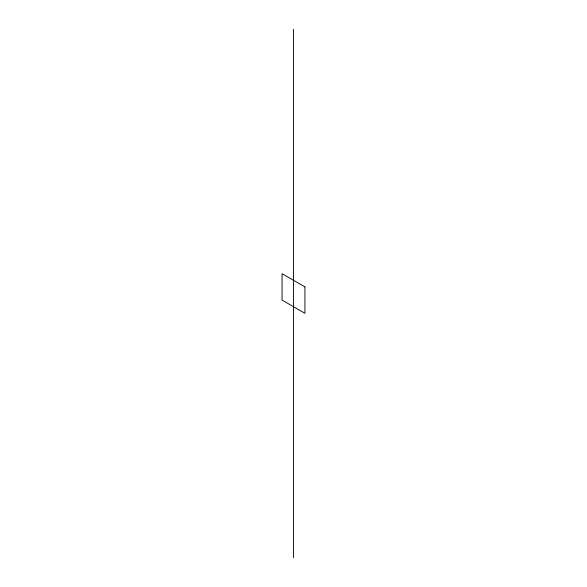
<?xml version="1.0" encoding="UTF-8"?>
<svg xmlns="http://www.w3.org/2000/svg" width="587" height="587" viewBox="0 0 587 587"><rect width="100%" height="100%" fill="white"/><g stroke="black" fill="none" stroke-linecap="round" stroke-linejoin="round"><path stroke-width="0.88" d="M293.5 29.35L293.5 557.65M304.939 286.896L282.061 273.689L282.061 300.104L304.939 313.311L304.939 286.896"/></g></svg>
